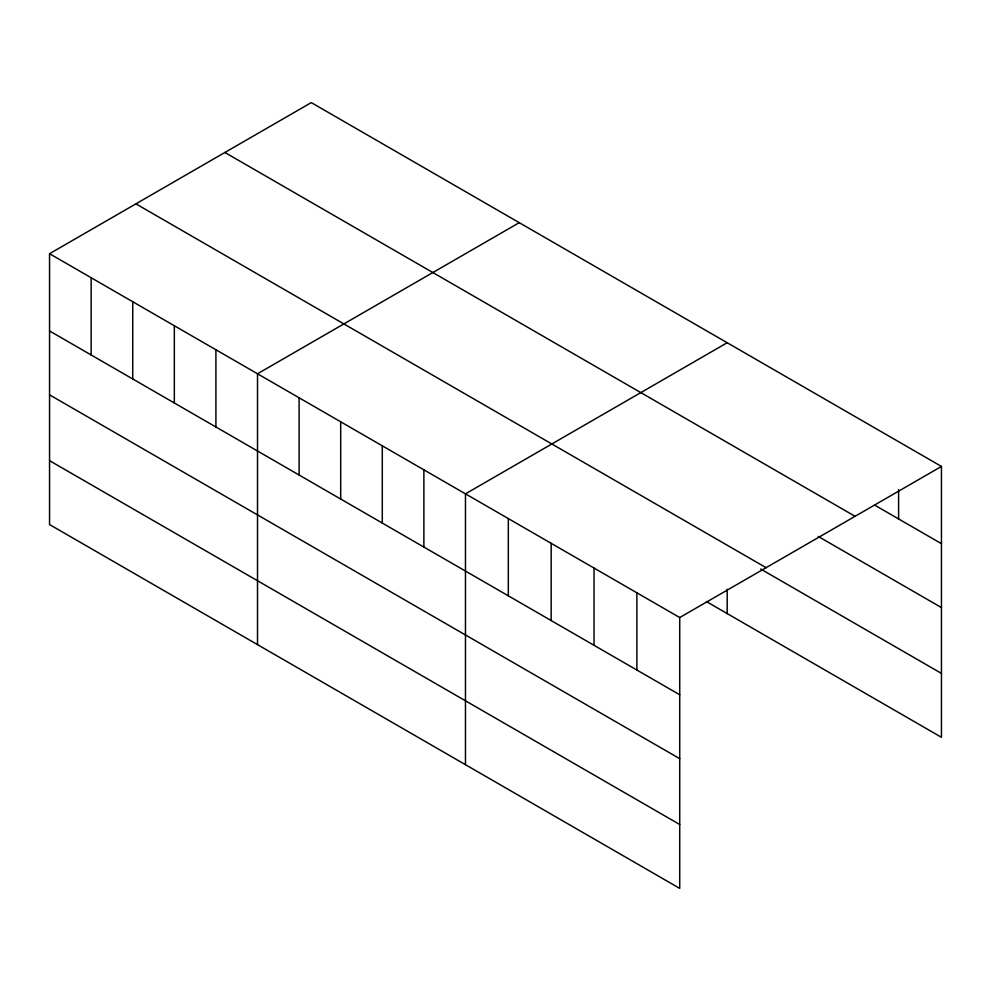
<?xml version="1.0" encoding="UTF-8"?>
<svg xmlns="http://www.w3.org/2000/svg" width="991" height="991" viewBox="0 0 991 991"><rect width="100%" height="100%" fill="white"/><g stroke="black" fill="none" stroke-linecap="round" stroke-linejoin="round"><path stroke-width="1.49" d="M49.55 253.708L679.727 617.542L679.727 888.394L49.55 524.561L49.55 253.708L311.273 102.606L941.45 466.439L941.45 737.292L706.397 601.574M519.222 222.678L257.511 373.78L257.511 644.621M727.183 342.737L465.473 493.84L465.473 764.68M679.727 617.542L941.45 466.439M874.496 505.026L941.45 543.675M224.895 152.478L855.084 516.311M818.244 536.441L941.45 607.57M135.916 203.849L766.105 567.682M760.667 569.02L941.45 673.397M49.55 330.944L679.727 694.778M49.55 394.839L679.727 758.672M49.55 460.666L679.727 824.5M898.602 489.591L898.602 518.937M727.183 589.249L727.183 613.59M636.879 592.804L636.879 670.04M594.03 568.066L594.03 645.302M551.169 543.328L551.169 620.564M508.321 518.578L508.321 595.814M423.875 469.833L423.875 547.069M382.291 445.814L382.291 523.05M340.693 421.807L340.693 499.043M299.096 397.787L299.096 475.023M215.914 349.761L215.914 426.997M174.329 325.754L174.329 402.99M132.732 301.735L132.732 378.971M91.147 277.728L91.147 354.964"/></g></svg>
